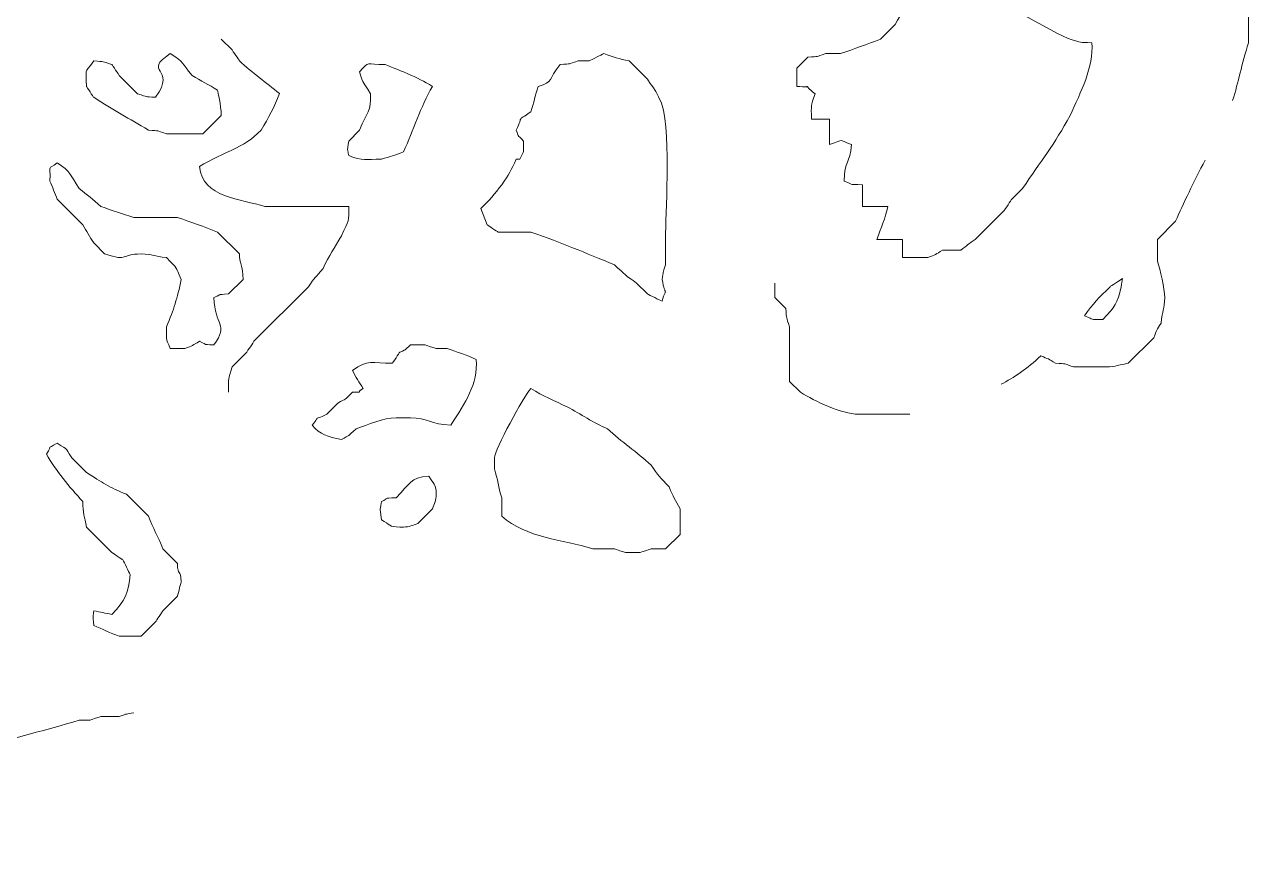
# Model space of a CAD drawing. Header units: millimetres. Extents: x -6423 to -1759, y 6 to 2012.
# Drawn here: x -6115.4 to -5982.6, y 1083.8 to 1173.2 of the extents above; entities that cross this region are included whole.
import ezdxf

# ---------------------------------------------------------------- set-up
doc = ezdxf.new("R2010")
doc.units = ezdxf.units.MM
doc.header["$MEASUREMENT"] = 0
doc.layers.add('layer 1', color=7, linetype='Continuous')

msp = doc.modelspace()

# ---------------------------------------------------------------- linework, layer by layer
at = {"layer": 'layer 1', "color": 177, "lineweight": 9}
for points, knots in [([(-6020.1538, 1149.8401), (-6020.1538, 1149.8401), (-6020.1538, 1147.8636), (-6020.1538, 1147.8636), (-6020.1538, 1147.8636), (-6020.1538, 1147.8636), (-6017.3865, 1147.8636), (-6017.3865, 1147.8636), (-6017.3865, 1147.8636), (-6016.5296, 1148.1716), (-6016.5528, 1148.2138), (-6015.8055, 1148.6547), (-6015.8055, 1148.6547), (-6015.8055, 1148.6547), (-6013.8288, 1148.6541), (-6013.8288, 1148.6541), (-6013.8288, 1148.6541), (-6013.1179, 1149.2158), (-6012.97, 1149.3568), (-6012.2475, 1149.8407), (-6012.2475, 1149.8407), (-6012.2475, 1149.8407), (-6009.085, 1153.0026), (-6009.085, 1153.0026), (-6009.085, 1153.0026), (-6009.0597, 1153.0498), (-6008.3373, 1154.1211), (-6008.2943, 1154.1889), (-6008.2943, 1154.1889), (-6008.2943, 1154.1889), (-6007.1086, 1155.3743), (-6007.1086, 1155.3743), (-6007.1086, 1155.3743), (-6005.1207, 1158.3164), (-6003.651, 1160.1376), (-6001.9693, 1163.2816), (-6001.9693, 1163.2816), (-6000.7633, 1165.8746), (-5999.4267, 1168.5208), (-5999.5978, 1171.1876), (-5999.5978, 1171.1876), (-6001.1517, 1171.2211), (-6000.5734, 1171.1298), (-6001.9693, 1171.5831), (-6001.9693, 1171.5831), (-6002.8721, 1171.7579), (-6012.8569, 1177.5584), (-6013.8288, 1177.9075), (-6013.8288, 1177.9075), (-6013.8288, 1177.9075), (-6015.8055, 1179.8843), (-6015.8055, 1179.8843), (-6015.8055, 1179.8843), (-6015.9798, 1180.7879), (-6015.8519, 1180.4942), (-6016.2008, 1181.465), (-6016.2008, 1181.465), (-6017.2191, 1182.4619), (-6017.0553, 1182.3702), (-6018.1775, 1183.047), (-6018.1775, 1183.047), (-6019.4355, 1181.966), (-6019.1568, 1182.0815), (-6018.5722, 1180.2795), (-6018.5722, 1180.2795), (-6018.7471, 1179.3762), (-6018.6181, 1179.6699), (-6018.968, 1178.698), (-6018.968, 1178.698), (-6018.968, 1178.698), (-6018.968, 1176.3266), (-6018.968, 1176.3266), (-6018.968, 1176.3266), (-6019.9665, 1175.0617), (-6020.1667, 1174.4629), (-6020.9448, 1173.1638), (-6020.9448, 1173.1638), (-6020.9448, 1173.1638), (-6022.5258, 1171.5826), (-6022.5258, 1171.5826), (-6022.5258, 1171.5826), (-6024.0271, 1170.9809), (-6025.3494, 1170.5292), (-6026.874, 1170.0013), (-6026.874, 1170.0013), (-6026.874, 1170.0013), (-6028.4555, 1170.0016), (-6028.4555, 1170.0016), (-6028.4555, 1170.0016), (-6029.7193, 1169.5916), (-6029.0746, 1169.7129), (-6030.4317, 1169.6058), (-6030.4317, 1169.6058), (-6030.4317, 1169.6058), (-6031.6182, 1168.4203), (-6031.6182, 1168.4203), (-6031.6182, 1168.4203), (-6031.6182, 1168.4203), (-6031.618, 1166.4438), (-6031.618, 1166.4438), (-6031.618, 1166.4438), (-6029.5597, 1166.2403), (-6031.2549, 1166.8285), (-6029.6412, 1165.6528), (-6029.6412, 1165.6528), (-6030.1166, 1164.1876), (-6030.0367, 1164.5217), (-6030.0367, 1162.8856), (-6030.0367, 1162.8856), (-6030.0367, 1162.8856), (-6028.06, 1162.8858), (-6028.06, 1162.8858), (-6028.06, 1162.8858), (-6028.06, 1162.8858), (-6028.06, 1160.1186), (-6028.06, 1160.1186), (-6028.06, 1160.1186), (-6026.2873, 1160.6934), (-6027.2948, 1160.7074), (-6025.688, 1160.1183), (-6025.688, 1160.1183), (-6025.8486, 1158.0377), (-6026.4289, 1158.4504), (-6026.479, 1156.1659), (-6026.479, 1156.1659), (-6025.2165, 1155.6649), (-6026.1014, 1155.8055), (-6024.5022, 1155.7699), (-6024.5022, 1155.7699), (-6024.5022, 1155.7699), (-6024.5022, 1153.3979), (-6024.5022, 1153.3979), (-6024.5022, 1153.3979), (-6024.5022, 1153.3979), (-6021.7353, 1153.3979), (-6021.7353, 1153.3979), (-6021.7353, 1153.3979), (-6022.0021, 1152.1299), (-6022.5047, 1151.0441), (-6022.921, 1149.8407), (-6022.921, 1149.8407), (-6022.921, 1149.8407), (-6020.1538, 1149.8401), (-6020.1538, 1149.8401)], [0, 0, 0, 0, 0.02702703, 0.02702703, 0.02702703, 0.02702703, 0.05405405, 0.05405405, 0.05405405, 0.05405405, 0.08108108, 0.08108108, 0.08108108, 0.08108108, 0.10810811, 0.10810811, 0.10810811, 0.10810811, 0.13513514, 0.13513514, 0.13513514, 0.13513514, 0.16216216, 0.16216216, 0.16216216, 0.16216216, 0.18918919, 0.18918919, 0.18918919, 0.18918919, 0.21621622, 0.21621622, 0.21621622, 0.21621622, 0.24324324, 0.24324324, 0.24324324, 0.24324324, 0.27027027, 0.27027027, 0.27027027, 0.27027027, 0.2972973, 0.2972973, 0.2972973, 0.2972973, 0.32432432, 0.32432432, 0.32432432, 0.32432432, 0.35135135, 0.35135135, 0.35135135, 0.35135135, 0.37837838, 0.37837838, 0.37837838, 0.37837838, 0.40540541, 0.40540541, 0.40540541, 0.40540541, 0.43243243, 0.43243243, 0.43243243, 0.43243243, 0.45945946, 0.45945946, 0.45945946, 0.45945946, 0.48648649, 0.48648649, 0.48648649, 0.48648649, 0.51351351, 0.51351351, 0.51351351, 0.51351351, 0.54054054, 0.54054054, 0.54054054, 0.54054054, 0.56756757, 0.56756757, 0.56756757, 0.56756757, 0.59459459, 0.59459459, 0.59459459, 0.59459459, 0.62162162, 0.62162162, 0.62162162, 0.62162162, 0.64864865, 0.64864865, 0.64864865, 0.64864865, 0.67567568, 0.67567568, 0.67567568, 0.67567568, 0.7027027, 0.7027027, 0.7027027, 0.7027027, 0.72972973, 0.72972973, 0.72972973, 0.72972973, 0.75675676, 0.75675676, 0.75675676, 0.75675676, 0.78378378, 0.78378378, 0.78378378, 0.78378378, 0.81081081, 0.81081081, 0.81081081, 0.81081081, 0.83783784, 0.83783784, 0.83783784, 0.83783784, 0.86486486, 0.86486486, 0.86486486, 0.86486486, 0.89189189, 0.89189189, 0.89189189, 0.89189189, 0.91891892, 0.91891892, 0.91891892, 0.91891892, 0.94594595, 0.94594595, 0.94594595, 0.94594595, 1, 1, 1, 1]), ([(-5995.2496, 1179.0938), (-5993.9922, 1178.2442), (-5992.8642, 1177.4095), (-5991.6914, 1176.3268), (-5991.6914, 1176.3268), (-5990.8418, 1176.1486), (-5991.0114, 1176.23), (-5990.1101, 1175.9308), (-5990.1101, 1175.9308), (-5990.1101, 1175.9308), (-5988.9244, 1175.9313), (-5988.9244, 1175.9313), (-5988.9244, 1175.9313), (-5988.8999, 1175.9421), (-5987.804, 1176.3023), (-5987.7379, 1176.3268), (-5987.7379, 1176.3268), (-5987.7379, 1176.3268), (-5985.7619, 1176.3266), (-5985.7619, 1176.3266), (-5985.7619, 1176.3266), (-5985.7619, 1176.3266), (-5984.9717, 1176.3268), (-5984.9717, 1176.3268), (-5984.9717, 1176.3268), (-5983.821, 1176.3268), (-5983.8962, 1176.0563), (-5982.9941, 1175.5355), (-5982.9941, 1175.5355), (-5982.7869, 1174.9584), (-5982.5991, 1174.6338), (-5982.5991, 1173.9546), (-5982.5991, 1173.9546), (-5982.5991, 1173.9546), (-5982.5997, 1172.7686), (-5982.5997, 1172.7686), (-5982.5997, 1172.7686), (-5982.5997, 1172.7686), (-5982.5991, 1171.187), (-5982.5991, 1171.187), (-5982.5991, 1171.187), (-5983.3873, 1168.7573), (-5983.6591, 1166.9588), (-5984.3265, 1164.9098)], [0, 0, 0, 0, 0.08333333, 0.08333333, 0.08333333, 0.08333333, 0.16666667, 0.16666667, 0.16666667, 0.16666667, 0.25, 0.25, 0.25, 0.25, 0.33333333, 0.33333333, 0.33333333, 0.33333333, 0.41666667, 0.41666667, 0.41666667, 0.41666667, 0.5, 0.5, 0.5, 0.5, 0.58333333, 0.58333333, 0.58333333, 0.58333333, 0.66666667, 0.66666667, 0.66666667, 0.66666667, 0.75, 0.75, 0.75, 0.75, 0.83333333, 0.83333333, 0.83333333, 0.83333333, 1, 1, 1, 1]), ([(-6094.0778, 1171.5826), (-6094.0778, 1171.5826), (-6092.8918, 1170.3966), (-6092.8918, 1170.3966), (-6092.8918, 1170.3966), (-6092.8662, 1170.3504), (-6092.1437, 1169.2778), (-6092.1007, 1169.2111), (-6092.1007, 1169.2111), (-6090.6991, 1167.9165), (-6089.2112, 1166.8357), (-6087.7528, 1165.6534), (-6087.7528, 1165.6534), (-6088.3321, 1164.2087), (-6088.9198, 1163.0509), (-6089.729, 1161.7001), (-6089.729, 1161.7001), (-6090.9741, 1160.5505), (-6091.1025, 1160.4693), (-6092.4962, 1159.7231), (-6092.4962, 1159.7231), (-6093.8499, 1159.0937), (-6095.1477, 1158.5266), (-6096.4495, 1157.7463), (-6096.4495, 1157.7463), (-6096.113, 1154.336), (-6091.8621, 1154.2181), (-6089.3338, 1153.3987), (-6089.3338, 1153.3987), (-6089.3338, 1153.3987), (-6080.2413, 1153.3979), (-6080.2413, 1153.3979), (-6080.2413, 1153.3979), (-6080.1746, 1151.8148), (-6080.2487, 1151.9192), (-6081.0323, 1150.2356), (-6081.0323, 1150.2356), (-6081.7458, 1148.902), (-6082.4102, 1148.093), (-6083.0085, 1146.6779), (-6083.0085, 1146.6779), (-6083.8644, 1145.7487), (-6083.9422, 1145.6604), (-6084.5906, 1144.7014), (-6084.5906, 1144.7014), (-6084.5906, 1144.7014), (-6090.52, 1138.7712), (-6090.52, 1138.7712), (-6090.52, 1138.7712), (-6090.5456, 1138.7255), (-6091.2673, 1137.6524), (-6091.3102, 1137.5857), (-6091.3102, 1137.5857), (-6091.3102, 1137.5857), (-6092.8918, 1136.0042), (-6092.8918, 1136.0042), (-6092.8918, 1136.0042), (-6093.3666, 1134.539), (-6093.287, 1134.873), (-6093.287, 1133.2369)], [0, 0, 0, 0, 0.0625, 0.0625, 0.0625, 0.0625, 0.125, 0.125, 0.125, 0.125, 0.1875, 0.1875, 0.1875, 0.1875, 0.25, 0.25, 0.25, 0.25, 0.3125, 0.3125, 0.3125, 0.3125, 0.375, 0.375, 0.375, 0.375, 0.4375, 0.4375, 0.4375, 0.4375, 0.5, 0.5, 0.5, 0.5, 0.5625, 0.5625, 0.5625, 0.5625, 0.625, 0.625, 0.625, 0.625, 0.6875, 0.6875, 0.6875, 0.6875, 0.75, 0.75, 0.75, 0.75, 0.8125, 0.8125, 0.8125, 0.8125, 0.875, 0.875, 0.875, 0.875, 1, 1, 1, 1]), ([(-6094.473, 1166.0481), (-6095.4401, 1166.6279), (-6096.2731, 1167.0503), (-6097.24, 1167.6293), (-6097.24, 1167.6293), (-6098.4091, 1169.0713), (-6098.0075, 1168.9978), (-6099.612, 1170.0016), (-6099.612, 1170.0016), (-6102.7679, 1167.86), (-6098.8117, 1168.6009), (-6101.194, 1165.2581), (-6101.194, 1165.2581), (-6102.5506, 1165.3644), (-6101.9054, 1165.2433), (-6103.17, 1165.6528), (-6103.17, 1165.6528), (-6103.17, 1165.6528), (-6105.1462, 1167.6296), (-6105.1462, 1167.6296), (-6105.1462, 1167.6296), (-6105.1715, 1167.6765), (-6105.8937, 1168.7481), (-6105.9375, 1168.8158), (-6105.9375, 1168.8158), (-6107.0979, 1169.2005), (-6106.6639, 1169.1143), (-6107.9137, 1169.2108), (-6107.9137, 1169.2108), (-6109.0322, 1167.6407), (-6108.7042, 1168.5738), (-6108.7042, 1166.4438), (-6108.7042, 1166.4438), (-6108.6794, 1166.3966), (-6107.9564, 1165.3251), (-6107.9137, 1165.2573), (-6107.9137, 1165.2573), (-6105.8035, 1163.8775), (-6104.053, 1162.9391), (-6101.9845, 1161.7001), (-6101.9845, 1161.7001), (-6100.6266, 1161.5933), (-6101.2713, 1161.7141), (-6100.0075, 1161.3041), (-6100.0075, 1161.3041), (-6100.0075, 1161.3041), (-6096.0542, 1161.3041), (-6096.0542, 1161.3041), (-6096.0542, 1161.3041), (-6096.0542, 1161.3041), (-6094.0778, 1163.2816), (-6094.0778, 1163.2816), (-6094.0778, 1163.2816), (-6094.0778, 1164.4884), (-6094.4727, 1165.743), (-6094.473, 1166.0481)], [0, 0, 0, 0, 0.06666667, 0.06666667, 0.06666667, 0.06666667, 0.13333333, 0.13333333, 0.13333333, 0.13333333, 0.2, 0.2, 0.2, 0.2, 0.26666667, 0.26666667, 0.26666667, 0.26666667, 0.33333333, 0.33333333, 0.33333333, 0.33333333, 0.4, 0.4, 0.4, 0.4, 0.46666667, 0.46666667, 0.46666667, 0.46666667, 0.53333333, 0.53333333, 0.53333333, 0.53333333, 0.6, 0.6, 0.6, 0.6, 0.66666667, 0.66666667, 0.66666667, 0.66666667, 0.73333333, 0.73333333, 0.73333333, 0.73333333, 0.8, 0.8, 0.8, 0.8, 0.86666667, 0.86666667, 0.86666667, 0.86666667, 1, 1, 1, 1]), ([(-6079.0555, 1168.0254), (-6078.6242, 1166.5245), (-6078.6737, 1167.0158), (-6077.8698, 1165.6528), (-6077.8698, 1165.6528), (-6077.7868, 1163.6798), (-6078.2519, 1163.7032), (-6079.0555, 1161.7001), (-6079.0555, 1161.7001), (-6079.0555, 1161.7001), (-6080.2413, 1160.5136), (-6080.2413, 1160.5136), (-6080.2413, 1160.5136), (-6080.4868, 1159.3468), (-6080.2671, 1159.3221), (-6080.2413, 1158.9321), (-6080.2413, 1158.9321), (-6078.6848, 1158.3283), (-6078.4359, 1158.5371), (-6076.6835, 1158.5371), (-6076.6835, 1158.5371), (-6075.7288, 1158.8467), (-6075.2418, 1158.9463), (-6074.3118, 1159.3279), (-6074.3118, 1159.3279), (-6073.2197, 1161.6774), (-6072.4513, 1164.1873), (-6071.1493, 1166.4436), (-6071.1493, 1166.4436), (-6072.9927, 1167.5473), (-6074.3479, 1168.0372), (-6076.2886, 1168.8158), (-6076.2886, 1168.8158), (-6078.3571, 1168.8151), (-6077.9995, 1169.2551), (-6079.0555, 1168.0254)], [0, 0, 0, 0, 0.1, 0.1, 0.1, 0.1, 0.2, 0.2, 0.2, 0.2, 0.3, 0.3, 0.3, 0.3, 0.4, 0.4, 0.4, 0.4, 0.5, 0.5, 0.5, 0.5, 0.6, 0.6, 0.6, 0.6, 0.7, 0.7, 0.7, 0.7, 0.8, 0.8, 0.8, 0.8, 1, 1, 1, 1]), ([(-6061.6619, 1158.5371), (-6061.6619, 1158.5371), (-6062.0571, 1158.5371), (-6062.0571, 1158.5371), (-6062.0571, 1158.5371), (-6062.0571, 1158.5371), (-6061.6619, 1158.5371), (-6061.6619, 1158.5371), (-6061.6619, 1158.5371), (-6061.1867, 1159.7339), (-6061.2664, 1158.9352), (-6061.2664, 1160.5139), (-6061.2664, 1160.5139), (-6062.036, 1161.2835), (-6061.7605, 1160.9138), (-6062.0579, 1161.6993), (-6062.0579, 1161.6993), (-6061.2031, 1163.4533), (-6062.1555, 1162.5365), (-6060.4756, 1163.6766), (-6060.4756, 1163.6766), (-6060.1571, 1164.6596), (-6060.0049, 1165.4601), (-6059.6854, 1166.4436), (-6059.6854, 1166.4436), (-6057.9668, 1166.9783), (-6058.6552, 1167.1152), (-6057.3134, 1168.8158), (-6057.3134, 1168.8158), (-6055.9557, 1168.9221), (-6056.6009, 1168.8005), (-6055.3366, 1169.2108), (-6055.3366, 1169.2108), (-6055.3366, 1169.2108), (-6054.1506, 1169.2111), (-6054.1506, 1169.2111), (-6054.1506, 1169.2111), (-6053.8986, 1169.354), (-6052.8433, 1169.8573), (-6052.5702, 1170.0013), (-6052.5702, 1170.0013), (-6051.5308, 1169.6422), (-6050.9238, 1169.422), (-6049.8024, 1169.2111), (-6049.8024, 1169.2111), (-6049.8024, 1169.2111), (-6047.8262, 1167.2335), (-6047.8262, 1167.2335), (-6047.8262, 1167.2335), (-6047.7078, 1166.8918), (-6046.1861, 1165.4374), (-6045.9214, 1162.9726), (-6045.9214, 1162.9726), (-6045.3817, 1157.947), (-6045.9915, 1150.1966), (-6045.8489, 1149.4449), (-6045.8489, 1149.4449), (-6045.8489, 1149.4449), (-6045.8489, 1147.0726), (-6045.8489, 1147.0726), (-6045.8489, 1147.0726), (-6046.1988, 1146.1018), (-6046.0699, 1146.3952), (-6046.2447, 1145.4919), (-6046.2447, 1145.4919), (-6045.8473, 1143.3881), (-6045.6799, 1144.9327), (-6046.2447, 1143.1199), (-6046.2447, 1143.1199), (-6046.4978, 1143.2409), (-6047.5836, 1143.8062), (-6047.8262, 1143.9109), (-6047.8262, 1143.9109), (-6047.8262, 1143.9109), (-6049.0119, 1145.0967), (-6049.0119, 1145.0967), (-6049.0119, 1145.0967), (-6050.123, 1145.8476), (-6050.3435, 1146.0564), (-6051.3839, 1147.0731), (-6051.3839, 1147.0731), (-6054.746, 1148.4213), (-6056.9337, 1149.4051), (-6060.4764, 1150.6309), (-6060.4764, 1150.6309), (-6060.4764, 1150.6309), (-6064.0341, 1150.6309), (-6064.0341, 1150.6309), (-6064.0341, 1150.6309), (-6064.1087, 1150.672), (-6065.1444, 1151.3805), (-6065.2199, 1151.4214), (-6065.2199, 1151.4214), (-6065.2199, 1151.4214), (-6065.9025, 1153.2009), (-6065.9025, 1153.2009), (-6065.9025, 1153.2009), (-6065.0862, 1153.9758), (-6064.3271, 1154.8325), (-6063.6384, 1155.7704), (-6063.6384, 1155.7704), (-6062.8152, 1156.8913), (-6062.6683, 1157.3461), (-6062.0571, 1158.5371), (-6062.0571, 1158.5371), (-6062.0571, 1158.5371), (-6061.6619, 1158.5371), (-6061.6619, 1158.5371)], [0, 0, 0, 0, 0.03571429, 0.03571429, 0.03571429, 0.03571429, 0.07142857, 0.07142857, 0.07142857, 0.07142857, 0.10714286, 0.10714286, 0.10714286, 0.10714286, 0.14285714, 0.14285714, 0.14285714, 0.14285714, 0.17857143, 0.17857143, 0.17857143, 0.17857143, 0.21428571, 0.21428571, 0.21428571, 0.21428571, 0.25, 0.25, 0.25, 0.25, 0.28571429, 0.28571429, 0.28571429, 0.28571429, 0.32142857, 0.32142857, 0.32142857, 0.32142857, 0.35714286, 0.35714286, 0.35714286, 0.35714286, 0.39285714, 0.39285714, 0.39285714, 0.39285714, 0.42857143, 0.42857143, 0.42857143, 0.42857143, 0.46428571, 0.46428571, 0.46428571, 0.46428571, 0.5, 0.5, 0.5, 0.5, 0.53571429, 0.53571429, 0.53571429, 0.53571429, 0.57142857, 0.57142857, 0.57142857, 0.57142857, 0.60714286, 0.60714286, 0.60714286, 0.60714286, 0.64285714, 0.64285714, 0.64285714, 0.64285714, 0.67857143, 0.67857143, 0.67857143, 0.67857143, 0.71428571, 0.71428571, 0.71428571, 0.71428571, 0.75, 0.75, 0.75, 0.75, 0.78571429, 0.78571429, 0.78571429, 0.78571429, 0.82142857, 0.82142857, 0.82142857, 0.82142857, 0.85714286, 0.85714286, 0.85714286, 0.85714286, 0.89285714, 0.89285714, 0.89285714, 0.89285714, 0.92857143, 0.92857143, 0.92857143, 0.92857143, 1, 1, 1, 1]), ([(-6092.1007, 1148.2591), (-6092.1007, 1148.2591), (-6094.4727, 1150.6306), (-6094.4727, 1150.6306), (-6094.4727, 1150.6306), (-6095.9741, 1151.2334), (-6097.2964, 1151.6845), (-6098.8215, 1152.2121), (-6098.8215, 1152.2121), (-6098.8215, 1152.2121), (-6103.5652, 1152.2124), (-6103.5652, 1152.2124), (-6103.5652, 1152.2124), (-6104.7475, 1152.6216), (-6105.9404, 1152.9889), (-6107.1229, 1153.3979), (-6107.1229, 1153.3979), (-6108.0429, 1154.2477), (-6108.5692, 1154.6234), (-6109.4952, 1155.3743), (-6109.4952, 1155.3743), (-6110.4515, 1156.838), (-6110.436, 1157.194), (-6111.8667, 1158.1424), (-6111.8667, 1158.1424), (-6112.9641, 1157.1998), (-6112.6102, 1158.3364), (-6112.6574, 1156.1659), (-6112.6574, 1156.1659), (-6112.3917, 1155.5165), (-6112.1285, 1154.8396), (-6111.8667, 1154.1889), (-6111.8667, 1154.1889), (-6111.8667, 1154.1889), (-6109.0994, 1151.4214), (-6109.0994, 1151.4214), (-6109.0994, 1151.4214), (-6108.6947, 1150.7356), (-6108.3234, 1150.1294), (-6107.9137, 1149.4451), (-6107.9137, 1149.4451), (-6107.9137, 1149.4451), (-6106.7274, 1148.2586), (-6106.7274, 1148.2586), (-6106.7274, 1148.2586), (-6103.9963, 1147.3735), (-6105.0906, 1148.2586), (-6102.7742, 1148.2586), (-6102.7742, 1148.2586), (-6101.4374, 1148.2591), (-6101.4403, 1147.9739), (-6100.0075, 1147.8644), (-6100.0075, 1147.8644), (-6098.7337, 1146.4838), (-6099.0989, 1147.0834), (-6098.426, 1145.4919), (-6098.426, 1145.4919), (-6098.8244, 1143.3833), (-6099.2339, 1142.2814), (-6100.0075, 1140.3529), (-6100.0075, 1140.3529), (-6100.0075, 1138.7282), (-6100.1367, 1139.3336), (-6099.612, 1137.9815), (-6099.612, 1137.9815), (-6099.612, 1137.9815), (-6098.0307, 1137.9807), (-6098.0307, 1137.9807), (-6098.0307, 1137.9807), (-6097.1738, 1138.2886), (-6097.1967, 1138.3308), (-6096.4495, 1138.7714), (-6096.4495, 1138.7714), (-6095.307, 1138.2794), (-6096.306, 1138.489), (-6094.868, 1138.3767), (-6094.868, 1138.3767), (-6093.2129, 1140.6991), (-6094.8002, 1140.4178), (-6094.868, 1143.5149), (-6094.868, 1143.5149), (-6093.7263, 1144.0077), (-6094.7245, 1143.7978), (-6093.2873, 1143.9109), (-6093.2873, 1143.9109), (-6093.2873, 1143.9109), (-6091.7058, 1145.4919), (-6091.7058, 1145.4919), (-6091.7058, 1145.4919), (-6091.7382, 1146.9798), (-6092.1007, 1147.2994), (-6092.1007, 1148.2591)], [0, 0, 0, 0, 0.04166667, 0.04166667, 0.04166667, 0.04166667, 0.08333333, 0.08333333, 0.08333333, 0.08333333, 0.125, 0.125, 0.125, 0.125, 0.16666667, 0.16666667, 0.16666667, 0.16666667, 0.20833333, 0.20833333, 0.20833333, 0.20833333, 0.25, 0.25, 0.25, 0.25, 0.29166667, 0.29166667, 0.29166667, 0.29166667, 0.33333333, 0.33333333, 0.33333333, 0.33333333, 0.375, 0.375, 0.375, 0.375, 0.41666667, 0.41666667, 0.41666667, 0.41666667, 0.45833333, 0.45833333, 0.45833333, 0.45833333, 0.5, 0.5, 0.5, 0.5, 0.54166667, 0.54166667, 0.54166667, 0.54166667, 0.58333333, 0.58333333, 0.58333333, 0.58333333, 0.625, 0.625, 0.625, 0.625, 0.66666667, 0.66666667, 0.66666667, 0.66666667, 0.70833333, 0.70833333, 0.70833333, 0.70833333, 0.75, 0.75, 0.75, 0.75, 0.79166667, 0.79166667, 0.79166667, 0.79166667, 0.83333333, 0.83333333, 0.83333333, 0.83333333, 0.875, 0.875, 0.875, 0.875, 0.91666667, 0.91666667, 0.91666667, 0.91666667, 1, 1, 1, 1]), ([(-5987.3191, 1158.4295), (-5988.4859, 1156.1372), (-5989.7231, 1153.6663), (-5990.5051, 1151.8164), (-5990.5051, 1151.8164), (-5990.5051, 1151.8164), (-5992.4821, 1149.8407), (-5992.4821, 1149.8407), (-5992.4821, 1149.8407), (-5992.4821, 1149.8407), (-5992.4816, 1147.4687), (-5992.4816, 1147.4687), (-5992.4816, 1147.4687), (-5992.1913, 1146.5732), (-5991.6914, 1144.4849), (-5991.6914, 1143.5157), (-5991.6914, 1143.5157), (-5991.6914, 1142.1789), (-5991.9764, 1142.1815), (-5992.0866, 1140.7487), (-5992.0866, 1140.7487), (-5992.5757, 1139.9835), (-5992.5425, 1139.9835), (-5992.8771, 1139.1672), (-5992.8771, 1139.1672), (-5992.8771, 1139.1672), (-5995.6443, 1136.4), (-5995.6443, 1136.4), (-5995.6443, 1136.4), (-5996.5205, 1136.2344), (-5997.0682, 1136.0047), (-5998.0166, 1136.0042), (-5998.0166, 1136.0042), (-5998.0166, 1136.0042), (-6000.3881, 1136.0042), (-6000.3881, 1136.0042), (-6000.3881, 1136.0042), (-6000.3881, 1136.0042), (-6001.5743, 1136.0042), (-6001.5743, 1136.0042), (-6001.5743, 1136.0042), (-6002.7342, 1136.3886), (-6002.301, 1136.3042), (-6003.5508, 1136.4), (-6003.5508, 1136.4), (-6004.3149, 1136.8896), (-6004.3149, 1136.8553), (-6005.1326, 1137.1902), (-6005.1326, 1137.1902), (-6006.6474, 1135.7917), (-6008.057, 1134.8258), (-6009.4487, 1134.1052)], [0, 0, 0, 0, 0.07142857, 0.07142857, 0.07142857, 0.07142857, 0.14285714, 0.14285714, 0.14285714, 0.14285714, 0.21428571, 0.21428571, 0.21428571, 0.21428571, 0.28571429, 0.28571429, 0.28571429, 0.28571429, 0.35714286, 0.35714286, 0.35714286, 0.35714286, 0.42857143, 0.42857143, 0.42857143, 0.42857143, 0.5, 0.5, 0.5, 0.5, 0.57142857, 0.57142857, 0.57142857, 0.57142857, 0.64285714, 0.64285714, 0.64285714, 0.64285714, 0.71428571, 0.71428571, 0.71428571, 0.71428571, 0.78571429, 0.78571429, 0.78571429, 0.78571429, 0.85714286, 0.85714286, 0.85714286, 0.85714286, 1, 1, 1, 1]), ([(-6019.3633, 1130.8649), (-6019.3633, 1130.8649), (-6020.9442, 1130.8657), (-6020.9442, 1130.8657), (-6020.9442, 1130.8657), (-6020.9442, 1130.8657), (-6024.8975, 1130.8657), (-6024.8975, 1130.8657), (-6024.8975, 1130.8657), (-6026.8458, 1130.8649), (-6029.6154, 1132.2748), (-6031.2227, 1133.2369), (-6031.2227, 1133.2369), (-6031.2227, 1133.2369), (-6032.4087, 1134.4235), (-6032.4087, 1134.4235), (-6032.4087, 1134.4235), (-6032.4087, 1134.4235), (-6032.4087, 1140.3529), (-6032.4087, 1140.3529), (-6032.4087, 1140.3529), (-6032.7932, 1141.5134), (-6032.7085, 1141.0801), (-6032.8042, 1142.3294), (-6032.8042, 1142.3294), (-6032.8042, 1142.3294), (-6033.9897, 1143.5157), (-6033.9897, 1143.5157), (-6033.9897, 1143.5157), (-6033.9897, 1143.5157), (-6033.9897, 1145.0967), (-6033.9897, 1145.0967)], [0, 0, 0, 0, 0.11111111, 0.11111111, 0.11111111, 0.11111111, 0.22222222, 0.22222222, 0.22222222, 0.22222222, 0.33333333, 0.33333333, 0.33333333, 0.33333333, 0.44444444, 0.44444444, 0.44444444, 0.44444444, 0.55555556, 0.55555556, 0.55555556, 0.55555556, 0.66666667, 0.66666667, 0.66666667, 0.66666667, 0.77777778, 0.77777778, 0.77777778, 0.77777778, 1, 1, 1, 1]), ([(-5996.2627, 1145.5802), (-5996.3159, 1145.2876), (-5996.3734, 1144.9944), (-5996.4351, 1144.7014), (-5996.4351, 1144.7014), (-5996.8332, 1142.8109), (-5997.0518, 1142.6163), (-5998.4113, 1141.1432), (-5998.4113, 1141.1432), (-6000.0002, 1141.1437), (-5999.1934, 1141.0754), (-6000.3889, 1141.5389), (-6000.3889, 1141.5389), (-5999.4605, 1142.9111), (-5998.8609, 1143.4614), (-5997.6208, 1144.7012), (-5997.6208, 1144.7012), (-5997.5747, 1144.727), (-5996.5021, 1145.4484), (-5996.4354, 1145.4924), (-5996.4354, 1145.4924), (-5996.38, 1145.5288), (-5996.3222, 1145.5578), (-5996.2627, 1145.5802)], [0, 0, 0, 0, 0.14285714, 0.14285714, 0.14285714, 0.14285714, 0.28571429, 0.28571429, 0.28571429, 0.28571429, 0.42857143, 0.42857143, 0.42857143, 0.42857143, 0.57142857, 0.57142857, 0.57142857, 0.57142857, 0.71428571, 0.71428571, 0.71428571, 0.71428571, 1, 1, 1, 1]), ([(-6078.6606, 1133.6327), (-6079.1399, 1134.3496), (-6079.4542, 1134.8617), (-6079.8463, 1135.6092), (-6079.8463, 1135.6092), (-6078.1039, 1136.8506), (-6077.7417, 1136.4), (-6075.4975, 1136.3992), (-6075.4975, 1136.3992), (-6075.4728, 1136.4461), (-6074.75, 1137.5184), (-6074.7071, 1137.5854), (-6074.7071, 1137.5854), (-6073.7394, 1138.026), (-6074.3229, 1137.7428), (-6073.5216, 1138.3767), (-6073.5216, 1138.3767), (-6073.5216, 1138.3767), (-6071.9401, 1138.3762), (-6071.9401, 1138.3762), (-6071.9401, 1138.3762), (-6071.9161, 1138.3648), (-6070.8205, 1138.0052), (-6070.7541, 1137.9807), (-6070.7541, 1137.9807), (-6070.7541, 1137.9807), (-6069.5678, 1137.9815), (-6069.5678, 1137.9815), (-6069.5678, 1137.9815), (-6068.3831, 1137.5709), (-6067.5592, 1137.3318), (-6066.4056, 1136.7952), (-6066.4056, 1136.7952), (-6066.2308, 1134.0591), (-6067.5573, 1132.1496), (-6069.1728, 1129.6795), (-6069.1728, 1129.6795), (-6071.3376, 1129.7261), (-6071.7278, 1130.4697), (-6073.5213, 1130.47), (-6073.5213, 1130.47), (-6073.5213, 1130.47), (-6075.1028, 1130.4697), (-6075.1028, 1130.4697), (-6075.1028, 1130.4697), (-6076.4346, 1130.4697), (-6078.2115, 1129.7132), (-6079.4508, 1129.2842), (-6079.4508, 1129.2842), (-6080.3779, 1128.3571), (-6080.1179, 1128.6496), (-6081.0323, 1128.0977), (-6081.0323, 1128.0977), (-6082.564, 1128.4212), (-6083.3175, 1128.6261), (-6084.1948, 1129.6795), (-6084.1948, 1129.6795), (-6083.1994, 1130.8808), (-6084.3469, 1130.0027), (-6082.6133, 1130.8649), (-6082.6133, 1130.8649), (-6082.6133, 1130.8649), (-6081.4273, 1132.0512), (-6081.4273, 1132.0512), (-6081.4273, 1132.0512), (-6080.4683, 1132.5975), (-6080.7686, 1132.3141), (-6079.8463, 1133.2372), (-6079.8463, 1133.2372), (-6078.2706, 1133.2369), (-6079.7327, 1133.1708), (-6078.6606, 1133.6327)], [0, 0, 0, 0, 0.05263158, 0.05263158, 0.05263158, 0.05263158, 0.10526316, 0.10526316, 0.10526316, 0.10526316, 0.15789474, 0.15789474, 0.15789474, 0.15789474, 0.21052632, 0.21052632, 0.21052632, 0.21052632, 0.26315789, 0.26315789, 0.26315789, 0.26315789, 0.31578947, 0.31578947, 0.31578947, 0.31578947, 0.36842105, 0.36842105, 0.36842105, 0.36842105, 0.42105263, 0.42105263, 0.42105263, 0.42105263, 0.47368421, 0.47368421, 0.47368421, 0.47368421, 0.52631579, 0.52631579, 0.52631579, 0.52631579, 0.57894737, 0.57894737, 0.57894737, 0.57894737, 0.63157895, 0.63157895, 0.63157895, 0.63157895, 0.68421053, 0.68421053, 0.68421053, 0.68421053, 0.73684211, 0.73684211, 0.73684211, 0.73684211, 0.78947368, 0.78947368, 0.78947368, 0.78947368, 0.84210526, 0.84210526, 0.84210526, 0.84210526, 0.89473684, 0.89473684, 0.89473684, 0.89473684, 1, 1, 1, 1]), ([(-6044.2682, 1120.587), (-6044.862, 1121.5789), (-6045.0283, 1121.8977), (-6045.4542, 1122.9592), (-6045.4542, 1122.9592), (-6046.4714, 1123.9989), (-6046.6797, 1124.2201), (-6047.4304, 1125.3307), (-6047.4304, 1125.3307), (-6048.9916, 1126.7722), (-6050.6132, 1127.8425), (-6052.1749, 1129.2837), (-6052.1749, 1129.2837), (-6053.6789, 1129.9205), (-6055.0603, 1130.8734), (-6056.5226, 1131.6554), (-6056.5226, 1131.6554), (-6057.8761, 1132.2851), (-6059.1744, 1132.853), (-6060.4756, 1133.6327), (-6060.4756, 1133.6327), (-6061.241, 1132.7834), (-6064.4291, 1126.9824), (-6064.4291, 1126.1215), (-6064.4291, 1126.1215), (-6064.4291, 1126.1215), (-6064.4291, 1124.9357), (-6064.4291, 1124.9357), (-6064.4291, 1124.9357), (-6064.0307, 1123.7078), (-6064.037, 1123.0009), (-6063.6384, 1121.7735), (-6063.6384, 1121.7735), (-6063.6384, 1121.7735), (-6063.6384, 1119.7965), (-6063.6384, 1119.7965), (-6063.6384, 1119.7965), (-6060.9484, 1117.372), (-6057.0236, 1117.2985), (-6053.7556, 1116.2385), (-6053.7556, 1116.2385), (-6053.7556, 1116.2385), (-6051.3839, 1116.2382), (-6051.3839, 1116.2382), (-6051.3839, 1116.2382), (-6051.3594, 1116.2277), (-6050.2636, 1115.8675), (-6050.1976, 1115.8433), (-6050.1976, 1115.8433), (-6050.1976, 1115.8433), (-6048.6164, 1115.8438), (-6048.6164, 1115.8438), (-6048.6164, 1115.8438), (-6048.5924, 1115.8541), (-6047.4969, 1116.2148), (-6047.4304, 1116.2382), (-6047.4304, 1116.2382), (-6047.4304, 1116.2382), (-6045.8489, 1116.2385), (-6045.8489, 1116.2385), (-6045.8489, 1116.2385), (-6045.8489, 1116.2385), (-6044.2682, 1117.8197), (-6044.2682, 1117.8197), (-6044.2682, 1117.8197), (-6044.2682, 1117.8197), (-6044.2682, 1120.587), (-6044.2682, 1120.587)], [0, 0, 0, 0, 0.05555556, 0.05555556, 0.05555556, 0.05555556, 0.11111111, 0.11111111, 0.11111111, 0.11111111, 0.16666667, 0.16666667, 0.16666667, 0.16666667, 0.22222222, 0.22222222, 0.22222222, 0.22222222, 0.27777778, 0.27777778, 0.27777778, 0.27777778, 0.33333333, 0.33333333, 0.33333333, 0.33333333, 0.38888889, 0.38888889, 0.38888889, 0.38888889, 0.44444444, 0.44444444, 0.44444444, 0.44444444, 0.5, 0.5, 0.5, 0.5, 0.55555556, 0.55555556, 0.55555556, 0.55555556, 0.61111111, 0.61111111, 0.61111111, 0.61111111, 0.66666667, 0.66666667, 0.66666667, 0.66666667, 0.72222222, 0.72222222, 0.72222222, 0.72222222, 0.77777778, 0.77777778, 0.77777778, 0.77777778, 0.83333333, 0.83333333, 0.83333333, 0.83333333, 0.88888889, 0.88888889, 0.88888889, 0.88888889, 1, 1, 1, 1]), ([(-6098.8215, 1114.6575), (-6098.8215, 1114.6575), (-6100.4022, 1116.2385), (-6100.4022, 1116.2385), (-6100.4022, 1116.2385), (-6100.9024, 1117.4854), (-6101.4838, 1118.5504), (-6101.9837, 1119.7965), (-6101.9837, 1119.7965), (-6101.9837, 1119.7965), (-6104.3557, 1122.1682), (-6104.3557, 1122.1682), (-6104.3557, 1122.1682), (-6106.1938, 1122.9057), (-6107.0291, 1123.4449), (-6108.7042, 1124.5405), (-6108.7042, 1124.5405), (-6108.7042, 1124.5405), (-6110.2852, 1126.1215), (-6110.2852, 1126.1215), (-6110.2852, 1126.1215), (-6111.1988, 1127.4878), (-6110.5404, 1126.8239), (-6111.8667, 1127.7027), (-6111.8667, 1127.7027), (-6113.1761, 1126.9576), (-6112.2772, 1127.7017), (-6113.0529, 1126.5172), (-6113.0529, 1126.5172), (-6111.9948, 1124.7245), (-6110.5821, 1122.9827), (-6109.0994, 1121.378), (-6109.0994, 1121.378), (-6109.0725, 1120.1459), (-6108.9149, 1119.7242), (-6108.7042, 1118.6105), (-6108.7042, 1118.6105), (-6108.7042, 1118.6105), (-6105.9372, 1115.8433), (-6105.9372, 1115.8433), (-6105.9372, 1115.8433), (-6105.8905, 1115.8182), (-6104.8187, 1115.0957), (-6104.751, 1115.0528), (-6104.751, 1115.0528), (-6104.6075, 1114.8004), (-6104.1042, 1113.7449), (-6103.9607, 1113.472), (-6103.9607, 1113.472), (-6104.1176, 1111.4215), (-6104.5147, 1110.6639), (-6105.9372, 1109.1225), (-6105.9372, 1109.1225), (-6106.7266, 1109.2754), (-6107.124, 1109.3693), (-6107.9137, 1109.5185), (-6107.9137, 1109.5185), (-6107.9569, 1108.906), (-6108.0484, 1109.1151), (-6107.9137, 1107.937), (-6107.9137, 1107.937), (-6106.9777, 1107.502), (-6106.102, 1107.1342), (-6105.1462, 1106.7508), (-6105.1462, 1106.7508), (-6105.1462, 1106.7508), (-6102.7742, 1106.7508), (-6102.7742, 1106.7508), (-6102.7742, 1106.7508), (-6102.7742, 1106.7508), (-6101.1932, 1108.3328), (-6101.1932, 1108.3328), (-6101.1932, 1108.3328), (-6101.1676, 1108.3795), (-6100.4454, 1109.4508), (-6100.4022, 1109.5185), (-6100.4022, 1109.5185), (-6100.4022, 1109.5185), (-6098.8215, 1111.0995), (-6098.8215, 1111.0995), (-6098.8215, 1111.0995), (-6098.7342, 1111.5148), (-6098.426, 1112.6594), (-6098.426, 1112.6805), (-6098.426, 1112.6805), (-6098.426, 1114.1357), (-6098.8215, 1113.2018), (-6098.8215, 1114.6575)], [0, 0, 0, 0, 0.04347826, 0.04347826, 0.04347826, 0.04347826, 0.08695652, 0.08695652, 0.08695652, 0.08695652, 0.13043478, 0.13043478, 0.13043478, 0.13043478, 0.17391304, 0.17391304, 0.17391304, 0.17391304, 0.2173913, 0.2173913, 0.2173913, 0.2173913, 0.26086957, 0.26086957, 0.26086957, 0.26086957, 0.30434783, 0.30434783, 0.30434783, 0.30434783, 0.34782609, 0.34782609, 0.34782609, 0.34782609, 0.39130435, 0.39130435, 0.39130435, 0.39130435, 0.43478261, 0.43478261, 0.43478261, 0.43478261, 0.47826087, 0.47826087, 0.47826087, 0.47826087, 0.52173913, 0.52173913, 0.52173913, 0.52173913, 0.56521739, 0.56521739, 0.56521739, 0.56521739, 0.60869565, 0.60869565, 0.60869565, 0.60869565, 0.65217391, 0.65217391, 0.65217391, 0.65217391, 0.69565217, 0.69565217, 0.69565217, 0.69565217, 0.73913043, 0.73913043, 0.73913043, 0.73913043, 0.7826087, 0.7826087, 0.7826087, 0.7826087, 0.82608696, 0.82608696, 0.82608696, 0.82608696, 0.86956522, 0.86956522, 0.86956522, 0.86956522, 0.91304348, 0.91304348, 0.91304348, 0.91304348, 1, 1, 1, 1]), ([(-6071.5448, 1124.1452), (-6073.6344, 1123.9388), (-6073.5187, 1123.3569), (-6075.1028, 1121.7735), (-6075.1028, 1121.7735), (-6076.629, 1121.7727), (-6075.878, 1121.6976), (-6076.6835, 1121.3775), (-6076.6835, 1121.3775), (-6076.8892, 1119.8943), (-6076.886, 1121.2021), (-6076.6841, 1119.4013), (-6076.6841, 1119.4013), (-6075.7934, 1118.8758), (-6075.8398, 1118.6102), (-6074.7071, 1118.6105), (-6074.7071, 1118.6105), (-6074.7071, 1118.6105), (-6074.3118, 1118.6102), (-6074.3118, 1118.6102), (-6074.3118, 1118.6102), (-6073.6242, 1118.6102), (-6073.3207, 1118.8098), (-6072.7308, 1119.0055), (-6072.7308, 1119.0055), (-6072.7308, 1119.0055), (-6071.1493, 1120.5872), (-6071.1493, 1120.5872), (-6071.1493, 1120.5872), (-6070.9416, 1121.1642), (-6070.7541, 1121.4885), (-6070.7541, 1122.1682), (-6070.7541, 1122.1682), (-6070.7541, 1123.4557), (-6071.0868, 1123.1892), (-6071.5448, 1124.1452)], [0, 0, 0, 0, 0.1, 0.1, 0.1, 0.1, 0.2, 0.2, 0.2, 0.2, 0.3, 0.3, 0.3, 0.3, 0.4, 0.4, 0.4, 0.4, 0.5, 0.5, 0.5, 0.5, 0.6, 0.6, 0.6, 0.6, 0.7, 0.7, 0.7, 0.7, 0.8, 0.8, 0.8, 0.8, 1, 1, 1, 1]), ([(-6135.9808, 1083.8234), (-6134.238, 1084.3244), (-6134.6024, 1084.4109), (-6133.2139, 1085.7994), (-6133.2139, 1085.7994), (-6133.1672, 1085.8249), (-6132.0954, 1086.5474), (-6132.0281, 1086.5904), (-6132.0281, 1086.5904), (-6132.0281, 1086.5904), (-6130.8419, 1087.7761), (-6130.8419, 1087.7761), (-6130.8419, 1087.7761), (-6127.3348, 1090.146), (-6124.051, 1092.7564), (-6120.1689, 1094.3629), (-6120.1689, 1094.3629), (-6116.2885, 1095.9689), (-6113.2568, 1096.4393), (-6109.4952, 1097.6588), (-6109.4952, 1097.6588), (-6109.4952, 1097.6588), (-6108.3089, 1097.6588), (-6108.3089, 1097.6588), (-6108.3089, 1097.6588), (-6108.2852, 1097.6696), (-6107.1891, 1098.0306), (-6107.1235, 1098.0549), (-6107.1235, 1098.0549), (-6107.1235, 1098.0549), (-6105.1462, 1098.0541), (-6105.1462, 1098.0541), (-6105.1462, 1098.0541), (-6104.1746, 1098.4032), (-6104.4688, 1098.275), (-6103.5655, 1098.4496)], [0, 0, 0, 0, 0.1, 0.1, 0.1, 0.1, 0.2, 0.2, 0.2, 0.2, 0.3, 0.3, 0.3, 0.3, 0.4, 0.4, 0.4, 0.4, 0.5, 0.5, 0.5, 0.5, 0.6, 0.6, 0.6, 0.6, 0.7, 0.7, 0.7, 0.7, 0.8, 0.8, 0.8, 0.8, 1, 1, 1, 1])]:
    msp.add_open_spline(points, degree=3, knots=knots, dxfattribs=at)

doc.saveas('drawing.dxf')
